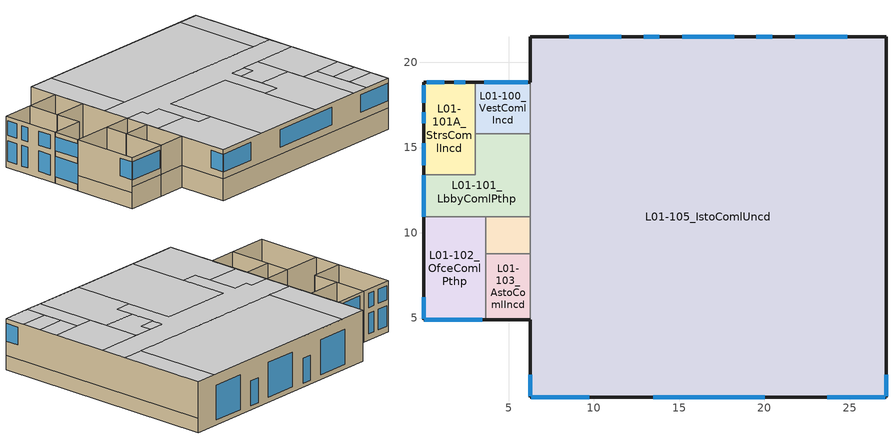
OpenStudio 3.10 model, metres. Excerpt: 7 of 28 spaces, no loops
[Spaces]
L01-105_IstoComlUncd
 floor ground (Surface 1 SlabOnOrBelowGradeF073): 27.14,21.51 27.14,0.35 6.27,0.35 6.27,21.51 z0
 wall outside (WallSteelFramedUnconditioned): 6.27,4.9 6.27,0.35 27.14,0.35 z1.96:4.57; 27.14,21.51 6.27,21.51 6.27,18.83 z0:4.57; 27.14,0.35 27.14,21.51 z1.28:4.57
 wall ground (Surface 326 WallBelowGradeC1140): 6.27,0.35 27.14,0.35 z0:1.96
 wall ground (Surface 331 WallBelowGradeC1140): 27.14,0.35 27.14,21.51 z0:1.28
 wall ground (Surface 8 WallBelowGradeC1140): 6.27,4.9 6.27,0.35 z0:1.96
 wall to L01-001_ElevComlIncd (WallSteelFramedU124): 6.27,10.93 6.27,8.78 z0:4.57
 wall to L01-101_LbbyComlPthp (WallSteelFramedU124): 6.27,15.81 6.27,10.93 z0:4.57
 wall to L01-100_VestComlIncd (WallSteelFramedU124): 6.27,18.83 6.27,15.81 z0:4.57
 wall to L01-103_AstoComlIncd (WallSteelFramedU124): 6.27,8.78 6.27,4.9 z0:4.57
 window (Window 04 Uncd): 6.27,1.67 6.27,0.4 / 27.14,0.4 27.14,1.67 / 23.68,0.35 27.09,0.35 / 13.48,0.35 20.03,0.35 / 6.32,0.35 9.72,0.35 z2.58:4.17
 window (Panel Door Uncd): 11.6,21.51 8.55,21.51 / 18.23,21.51 15.18,21.51 / 24.85,21.51 21.8,21.51 z0.42:3.56
 window (SF Door Uncd): 20.45,21.51 19.54,21.51 / 13.83,21.51 12.91,21.51 z0.35:2.59
 ceiling to L02-214_AstoComlPthp: 11.06,0.35 11.06,5.9 9.54,5.9 9.54,7.51 6.27,7.51 6.27,0.35 z4.57
 ceiling to L02-211_RestComlIncd: 17.98,0.35 17.98,10.29 11.06,10.29 11.06,0.35 z4.57
 ceiling to L02-209_AstoComlPthp: 22.78,0.35 22.78,7.58 19.49,7.58 19.49,5.88 17.98,5.88 17.98,0.35 z4.57
 ceiling to L02-207_UtilComlIncd: 24.44,0.35 24.44,5.87 22.78,5.87 22.78,0.35 z4.57
 ceiling to L02-207C_MechComlIncd: 27.14,0.35 27.14,2.23 24.44,2.23 24.44,0.35 z4.57
 ceiling to L02-207B_MechComlIncd: 27.14,2.23 27.14,4.06 24.44,4.06 24.44,2.23 z4.57
 ceiling to L02-207A_MechComlIncd: 27.14,4.06 27.14,5.87 24.44,5.87 24.44,4.06 z4.57
 ceiling to L02-206_MprpComlPthp: 27.14,5.87 27.14,10.93 22.78,10.93 22.78,5.87 z4.57
 ceiling to L02-201_CorrComlPthp: 19.49,5.88 19.49,10.93 27.14,10.93 27.14,13.41 6.27,13.41 6.27,10.93 8.15,10.93 8.15,10.31 9.54,10.31 9.54,5.9 11.06,5.9 11.06,10.29 17.98,10.29 17.98,5.88 z4.57
 ceiling to L02-215_LndyComlIncd: 9.54,7.51 9.54,10.31 8.15,10.31 8.15,10.93 6.27,10.93 6.27,7.51 z4.57
 ceiling to L02-208_RestComlIncd: 22.78,7.58 22.78,10.93 21.03,10.93 21.03,9.89 19.49,9.89 19.49,7.58 z4.57
 ceiling to L02-201B_UtilComlIncd: 21.03,9.89 21.03,10.93 19.49,10.93 19.49,9.89 z4.57
 ceiling to L02-203_BrkrComlPthp: 8.83,13.41 8.83,21.51 6.27,21.51 6.27,13.41 z4.57
 ceiling to L02-204_FitnComlPthp: 25.09,13.41 25.09,21.51 8.83,21.51 8.83,13.41 z4.57
 ceiling to L02-205_AstoComlIncd: 27.14,13.41 27.14,21.51 25.09,21.51 25.09,13.41 z4.57
L01-001_ElevComlIncd
 floor ground (Surface 25 SlabOnOrBelowGradeF073): 6.27,10.93 6.27,8.78 3.65,8.78 3.65,10.93 z0
 wall to L01-102_OfceComlPthp: 3.65,10.93 3.65,8.78 z0:4.57
 wall to L01-103_AstoComlIncd: 3.65,8.78 6.27,8.78 z0:4.57
 wall to L01-101_LbbyComlPthp (Interior Wall 06): 6.27,10.93 3.65,10.93 z0:4.57
L01-101_LbbyComlPthp
 floor ground (Surface 36 SlabOnOrBelowGradeF073): 6.27,15.81 6.27,10.93 0,10.93 0,13.41 3.05,13.41 3.05,15.81 z0
 wall outside (WallSteelFramedU124): 0,13.41 0,10.93 z0:4.57
 wall to L01-102_OfceComlPthp: 0,10.93 3.65,10.93 z0:4.57
 wall to L01-101A_StrsComlIncd (Interior Wall 06): 3.05,15.81 3.05,13.41 0,13.41 z0:4.57
 wall to L01-100_VestComlIncd (Interior Wall 06): 6.27,15.81 3.05,15.81 z0:4.57
 window (Window 05): 0,13.38 0,10.95 z0.57:2.41
 window (Window 05_Clerestory): 0,13.38 0,10.95 z2.93:4.19
L01-100_VestComlIncd
 floor ground (Surface 47 SlabOnOrBelowGradeF073): 6.27,18.83 6.27,15.81 3.05,15.81 3.05,18.83 z0
 wall outside (WallSteelFramedU124): 6.27,18.83 3.05,18.83 z0:4.57
 wall to L01-101A_StrsComlIncd: 3.05,18.83 3.05,15.81 z0:4.57
 window (Window 05_Clerestory): 6.13,18.83 3.58,18.83 z3.06:4.32
 window (Window 05): 6.13,18.83 5.52,18.83 z0.35:2.59
 window (Dr-B/D Swing SF): 5.48,18.83 3.58,18.83 z0.35:2.59
L01-103_AstoComlIncd
 floor ground (Surface 19 SlabOnOrBelowGradeF073): 6.27,8.78 6.27,4.9 3.65,4.9 3.65,8.78 z0
 wall outside (WallSteelFramedU124): 3.65,4.9 6.27,4.9 z1.96:4.57
 wall to L01-102_OfceComlPthp: 3.65,8.78 3.65,4.9 z0:4.57
 wall ground (Surface 329 WallBelowGradeC1140): 3.65,4.9 6.27,4.9 z0:1.96
L01-102_OfceComlPthp
 floor ground (Surface 18 SlabOnOrBelowGradeF073): 3.65,10.93 3.65,4.9 0,4.9 0,10.93 z0
 wall outside (WallSteelFramedU124): 0,10.93 0,4.9 z1.4:4.57; 0,4.9 3.65,4.9 z1.96:4.57
 wall ground (Surface 17 WallBelowGradeC1140): 0,4.9 3.65,4.9 z0:1.96
 wall ground (Surface 334 WallBelowGradeC1140): 0,10.93 0,4.9 z0:1.4
 window (Window 05): 0,6.22 0,4.95 / 0.05,4.9 3.45,4.9 z2.58:4.17
L01-101A_StrsComlIncd
 floor ground (Surface 45 SlabOnOrBelowGradeF073): 3.05,18.83 3.05,13.41 0,13.41 0,18.83 z0
 wall outside (WallSteelFramedU124): 3.05,18.83 0,18.83 0,13.41 z0:4.57
 window (Window 05_Clerestory): 2.45,18.83 1.79,18.83 / 1.23,18.83 0.18,18.83 / 0,18.65 0,17.63 / 0,17.07 0,16.41 / 0,15.24 0,13.97 z2.93:4.19
 window (Window 05): 1.23,18.83 0.18,18.83 / 2.45,18.83 1.79,18.83 / 0,15.24 0,13.97 / 0,17.07 0,16.41 / 0,18.65 0,17.63 z0.57:2.41
[Site]
Seattle-King County Intl AP-B_WA_USA: Latitude {deg}=47.53; Longitude {deg}=-122.3; Time Zone {hr}=-8; Elevation {m}=20
[SizingPeriod:DesignDay] Barometric Pressure {Pa}=101085; Rain Indicator=No; Snow Indicator=No; Day of Month=21; Daylight Saving Time Indicator=No; Humidity Condition Type=Wetbulb; Dry-Bulb Temperature Range Modifier Type=DefaultMultipliers
Name | Maximum Dry-Bulb Temperature {C} | Daily Dry-Bulb Temperature Range {deltaC} | Wind Speed {m/s} | Wind Direction {deg} | Sky Clearness | Month | Day Type | Wetbulb or DewPoint at Maximum Dry-Bulb {C} | Solar Model Indicator | ASHRAE Clear Sky Optical Depth for Beam Irradiance | ASHRAE Clear Sky Optical Depth for Diffuse Irradiance
Seattle-King County Intl AP-B Ann Htg 99.6% Condns DB | -3.4 | 0 | 2.1 | 150 | 0 | 12 | WinterDesignDay | -3.4 | ASHRAEClearSky
Seattle-King County Intl AP-B Ann Clg 1% Condns DB=>MWB | 27.7 | 9.9 | 3.8 | 310 |  | 7 | SummerDesignDay | 17.8 | ASHRAETau | 0.354 | 2.499
[Site:WaterMainsTemperature]
Calculation Method=Schedule; Temperature Schedule=WaterMainSeattle
[Building]
Building 1: North Axis {deg}=122
[Material]
Name | Roughness | Thickness {m} | Conductivity {W/m-K} | Density {kg/m3} | Specific Heat {J/kg-K} | Thermal Absorptance | Solar Absorptance | Visible Absorptance
5/8 in. Gypsum Board | MediumRough | 0.016002 | 0.158656 | 640.739 | 1130.436 | 0.9 | 0.7 | 0.8
Stucco - 7/8 in.; Stucco - 7/8 in. 1 | MediumRough | 0.022352 | 0.700948 | 1855.1 | 837.36 | 0.9 | 0.7 | 0.7
Compliance Insulation R5.60 | Smooth | 0.0227015 | 0.0230188 | 16.0185 | 1130.436
Compliance Insulation R0.20 | Smooth | 0.000810768 | 0.0230188 | 16.0185 | 1130.436
Compliance Insulation R0.10 | Smooth | 0.000405384 | 0.0230188 | 16.0185 | 1130.436
Compliance Insulation R0.02 | Smooth | 8.10768e-05 | 0.0230188 | 16.0185 | 1130.436
Compliance Insulation R0.01 | Smooth | 4.05384e-05 | 0.0230188 | 16.0185 | 1130.436
Air - Metal Wall Framing - 16 or 24 in. OC | Smooth | 0.1397 | 1.22017 | 1.28148 | 1004.832
Gypsum Board - 1/2 in. | Smooth | 0.0127 | 0.158656 | 640.739 | 1130.436 | 0.9 | 0.7 | 0.7
[Material:NoMass]
2x6 Wood Stud: Roughness=Smooth; Thermal Resistance {m2-K/W}=2.15747
[Construction]
Interior Wall 06: 5/8 in. Gypsum Board, 2x6 Wood Stud, 5/8 in. Gypsum Board, 5/8 in. Gypsum Board
WallSteelFramedUnconditioned: Stucco - 7/8 in.
WallSteelFramedU124: Stucco - 7/8 in. 1, Compliance Insulation R5.60, Compliance Insulation R0.20, Compliance Insulation R0.10, Compliance Insulation R0.02, Compliance Insulation R0.01, Air - Metal Wall Framing - 16 or 24 in. OC, Gypsum Board - 1/2 in.
Panel Door Uncd: Panel Door Uncd Material
Dr-B/D Swing SF: Dr-B/D Swing SF Material
SF Door Uncd: SF Door Uncd Material
Window 04 Uncd: Window 04 Uncd Material
Window 05: Window 05 Material
Window 05_Clerestory: Window 05_Clerestory Material
[WindowMaterial:SimpleGlazingSystem]
Name | U-Factor {W/m2-K} | Solar Heat Gain Coefficient | Visible Transmittance
Panel Door Uncd Material; Dr-B/D Swing SF Material; SF Door Uncd Material; Window 04 Uncd Material; Window 05 Material | 3.23661 | 0.39 | 0.43
Window 05_Clerestory Material | 2.10096 | 0.23 | 0.001
[Construction:FfactorGroundFloor] F-Factor {W/m-K}=1.26344
Name | Area {m2} | PerimeterExposed {m}
Surface 1 SlabOnOrBelowGradeF073 | 441.565 | 70.1302
Surface 18 SlabOnOrBelowGradeF073 | 22.0167 | 9.68084
Surface 19 SlabOnOrBelowGradeF073 | 10.1554 | 2.61686
Surface 25 SlabOnOrBelowGradeF073 | 5.62194 | 0
Surface 36 SlabOnOrBelowGradeF073 | 23.2595 | 2.47991
Surface 45 SlabOnOrBelowGradeF073 | 16.524 | 8.46719
Surface 47 SlabOnOrBelowGradeF073 | 9.71633 | 3.21796
[Construction:CfactorUndergroundWall] C-Factor {W/m2-K}=6.47322
Name | Height {m}
Surface 326 WallBelowGradeC1140; Surface 8 WallBelowGradeC1140; Surface 17 WallBelowGradeC1140; Surface 329 WallBelowGradeC1140 | 1.9558
Surface 331 WallBelowGradeC1140 | 1.2827
Surface 334 WallBelowGradeC1140 | 1.397
[Space] Building Story=L1
Name | Thermal Zone | Design Specification Outdoor Air Object
L01-105_IstoComlUncd | Thermal Zone: L01-105_IstoComlUncd | Thermal Zone: L01-105_IstoComlUncd Design Specification Outdoor Air
L01-102_OfceComlPthp; L01-103_AstoComlIncd; L01-001_ElevComlIncd; L01-101_LbbyComlPthp; L01-101A_StrsComlIncd; L01-100_VestComlIncd | Thermal Zone: L01-102_OfceComlPthp | Thermal Zone: L01-102_OfceComlPthp Design Specification Outdoor Air
[ThermalZone] Multiplier=1; Use Ideal Air Loads=No
Name | Volume {m3} | Thermostat
Thermal Zone: L01-105_IstoComlUncd | 2018.83
Thermal Zone: L01-102_OfceComlPthp | 399.106 | Thermal Zone: L01-102_OfceComlPthp Thermostat
[Sizing:Zone]
Thermal Zone: L01-105_IstoComlUncd: Zone Cooling Design Supply Air Temperature Input Method=SupplyAirTemperature; Zone Cooling Design Supply Air Temperature {C}=14; Zone Cooling Design Supply Air Temperature Difference {deltaC}=11.11; Zone Heating Design Supply Air Temperature Input Method=SupplyAirTemperature; Zone Heating Design Supply Air Temperature {C}=40; Zone Heating Design Supply Air Temperature Difference {deltaC}=11.11; Zone Cooling Design Supply Air Humidity Ratio {kg-H2O/kg-air}=0.0085; Zone Heating Design Supply Air Humidity Ratio {kg-H2O/kg-air}=0.008; Zone Heating Sizing Factor=1; Zone Cooling Sizing Factor=1; Cooling Design Air Flow Method=DesignDay; Cooling Minimum Air Flow per Zone Floor Area {m3/s-m2}=0; Cooling Minimum Air Flow {m3/s}=0; Cooling Minimum Air Flow Fraction=0; Heating Design Air Flow Method=DesignDay; Heating Maximum Air Flow per Zone Floor Area {m3/s-m2}=0; Heating Maximum Air Flow {m3/s}=0; Heating Maximum Air Flow Fraction=0; Account for Dedicated Outdoor Air System=No; Dedicated Outdoor Air System Control Strategy=NeutralSupplyAir; Dedicated Outdoor Air Low Setpoint Temperature for Design {C}=autosize; Dedicated Outdoor Air High Setpoint Temperature for Design {C}=autosize; Zone Load Sizing Method=Sensible Load Only No Latent Load; Zone Latent Cooling Design Supply Air Humidity Ratio Input Method=HumidityRatioDifference; Zone Cooling Design Supply Air Humidity Ratio Difference {kgWater/kgDryAir}=0.005; Zone Latent Heating Design Supply Air Humidity Ratio Input Method=HumidityRatioDifference; Zone Humidification Design Supply Air Humidity Ratio Difference {kgWater/kgDryAir}=0.005; Sizing Option=Coincident
[BuildingStory]
L1
[People:Definition] Number of People Calculation Method=People/Area; Fraction Radiant=0.3
Name | People per Space Floor Area {person/m2} | Sensible Heat Fraction
L01-105_IstoComlUncd People Definition | 0.0161459 | 0.555556
L01-102_OfceComlPthp People Definition | 0.0538196 | 0.555556
L01-103_AstoComlIncd People Definition | 0.0161459 | 0.366667
L01-101_LbbyComlPthp People Definition; L01-101A_StrsComlIncd People Definition; L01-100_VestComlIncd People Definition | 0.0538196 | 0.5
[People] Number of People Schedule=GLBHOcc; Multiplier=1
Name | People Definition | Space or SpaceType | Activity Level Schedule
L01-105_IstoComlUncd People | L01-105_IstoComlUncd People Definition | L01-105_IstoComlUncd | L01-105_IstoComlUncd People Activity Level
L01-102_OfceComlPthp People | L01-102_OfceComlPthp People Definition | L01-102_OfceComlPthp | L01-102_OfceComlPthp People Activity Level
L01-103_AstoComlIncd People | L01-103_AstoComlIncd People Definition | L01-103_AstoComlIncd | L01-103_AstoComlIncd People Activity Level
L01-101_LbbyComlPthp People | L01-101_LbbyComlPthp People Definition | L01-101_LbbyComlPthp | L01-101_LbbyComlPthp People Activity Level
L01-101A_StrsComlIncd People | L01-101A_StrsComlIncd People Definition | L01-101A_StrsComlIncd | L01-101A_StrsComlIncd People Activity Level
L01-100_VestComlIncd People | L01-100_VestComlIncd People Definition | L01-100_VestComlIncd | L01-100_VestComlIncd People Activity Level
[SpaceInfiltration:DesignFlowRate] Schedule=On-user; Design Flow Rate Calculation Method=Flow/ExteriorWallArea; Flow per Exterior Surface Area {m3/s-m2}=0.00017526; Constant Term Coefficient=0; Temperature Term Coefficient=0; Velocity Term Coefficient=0.224052; Velocity Squared Term Coefficient=0; Density Basis=Outdoor
Name | Space or SpaceType
L01-105_IstoComlUncd Space Infiltration Design Flow Rate 1 | L01-105_IstoComlUncd
L01-102_OfceComlPthp Space Infiltration Design Flow Rate 1 | L01-102_OfceComlPthp
L01-103_AstoComlIncd Space Infiltration Design Flow Rate 1 | L01-103_AstoComlIncd
L01-001_ElevComlIncd Space Infiltration Design Flow Rate 1 | L01-001_ElevComlIncd
L01-101_LbbyComlPthp Space Infiltration Design Flow Rate 1 | L01-101_LbbyComlPthp
L01-101A_StrsComlIncd Space Infiltration Design Flow Rate 1 | L01-101A_StrsComlIncd
L01-100_VestComlIncd Space Infiltration Design Flow Rate 1 | L01-100_VestComlIncd
[Lights:Definition] Design Level Calculation Method=Watts/Area; Fraction Radiant=0.58; Return Air Fraction=0
Name | Watts per Space Floor Area {W/m2}
L01-105_IstoComlUncd Regulated Lights Definition; L01-103_AstoComlIncd Regulated Lights Definition | 8.61113
L01-102_OfceComlPthp Regulated Lights Definition | 11.8403
L01-101_LbbyComlPthp Regulated Lights Definition | 13.9931
L01-101A_StrsComlIncd Regulated Lights Definition | 6.45835
L01-100_VestComlIncd Regulated Lights Definition | 5.38196
[Lights] Schedule=GLBHLights; Fraction Replaceable=1
Name | Lights Definition | Space or SpaceType
L01-105_IstoComlUncd Regulated Lights | L01-105_IstoComlUncd Regulated Lights Definition | L01-105_IstoComlUncd
L01-102_OfceComlPthp Regulated Lights | L01-102_OfceComlPthp Regulated Lights Definition | L01-102_OfceComlPthp
L01-103_AstoComlIncd Regulated Lights | L01-103_AstoComlIncd Regulated Lights Definition | L01-103_AstoComlIncd
L01-101_LbbyComlPthp Regulated Lights | L01-101_LbbyComlPthp Regulated Lights Definition | L01-101_LbbyComlPthp
L01-101A_StrsComlIncd Regulated Lights | L01-101A_StrsComlIncd Regulated Lights Definition | L01-101A_StrsComlIncd
L01-100_VestComlIncd Regulated Lights | L01-100_VestComlIncd Regulated Lights Definition | L01-100_VestComlIncd
[ElectricEquipment:Definition] Design Level Calculation Method=Watts/Area; Fraction Latent=0; Fraction Radiant=0.2; Fraction Lost=0
Name | Watts per Space Floor Area {W/m2}
L01-105_IstoComlUncd Recepticle Loads Definition; L01-103_AstoComlIncd Recepticle Loads Definition; L01-101A_StrsComlIncd Recepticle Loads Definition; L01-100_VestComlIncd Recepticle Loads Definition | 2.15278
L01-102_OfceComlPthp Recepticle Loads Definition | 16.1459
L01-101_LbbyComlPthp Recepticle Loads Definition | 10.7639
[ElectricEquipment] Schedule=GLBHRecept
Name | Electric Equipment Definition | Space or SpaceType
L01-105_IstoComlUncd Recepticle Loads | L01-105_IstoComlUncd Recepticle Loads Definition | L01-105_IstoComlUncd
L01-102_OfceComlPthp Recepticle Loads | L01-102_OfceComlPthp Recepticle Loads Definition | L01-102_OfceComlPthp
L01-103_AstoComlIncd Recepticle Loads | L01-103_AstoComlIncd Recepticle Loads Definition | L01-103_AstoComlIncd
L01-101_LbbyComlPthp Recepticle Loads | L01-101_LbbyComlPthp Recepticle Loads Definition | L01-101_LbbyComlPthp
L01-101A_StrsComlIncd Recepticle Loads | L01-101A_StrsComlIncd Recepticle Loads Definition | L01-101A_StrsComlIncd
L01-100_VestComlIncd Recepticle Loads | L01-100_VestComlIncd Recepticle Loads Definition | L01-100_VestComlIncd
[AvailabilityManager:NightCycle] Applicability Schedule=Always On Discrete; Control Type=CycleOnControlZone; Thermostat Tolerance {deltaC}=1.11111; Cycling Run Time Control Type=ThermostatWithMinimumRunTime; Cycling Run Time {s}=900
Availability Manager Night Cycle 1; Availability Manager Night Cycle 2; Availability Manager Night Cycle 3; Availability Manager Night Cycle 4; Availability Manager Night Cycle 5; Availability Manager Night Cycle 6; Availability Manager Night Cycle 7; Availability Manager Night Cycle 8; Availability Manager Night Cycle 9; Availability Manager Night Cycle 10
[DesignSpecification:OutdoorAir] Outdoor Air Method=Maximum; Outdoor Air Flow per Person {m3/s-person}=0
Name | Outdoor Air Flow per Floor Area {m3/s-m2}
Thermal Zone: L01-105_IstoComlUncd Design Specification Outdoor Air | 0
Thermal Zone: L01-102_OfceComlPthp Design Specification Outdoor Air | 0.000492477
[ThermostatSetpoint:DualSetpoint]
Thermal Zone: L01-102_OfceComlPthp Thermostat: Heating Setpoint Temperature Schedule=GLBHHtgSetpt; Cooling Setpoint Temperature Schedule=NoClgSetpt
[Schedule:Day]
GLBHWinOccWD; GLBHWinOccFri; GLBHWinOccSat: 1, 0, 0, 2, 0, 0, 3, 0, 0, 4, 0, 0, 5, 0, 0, 6, 0, 0, 7, 0, 0, 8, 0, 0, 9, 0, 0, 10, 0, 0, 11, 0, 0, 12, 0, 0, 13, 0, 0, 14, 0, 0.2, 15, 0, 0.8, 16, 0, 0.8, 17, 0, 0.8, 18, 0, 0.8, 19, 0, 0.8, 20, 0, 0.8, 21, 0, 0, 22, 0, 0, 23, 0, 0, 24, 0, 0
GLBHWinOccSun; OffDay: 1, 0, 0, 2, 0, 0, 3, 0, 0, 4, 0, 0, 5, 0, 0, 6, 0, 0, 7, 0, 0, 8, 0, 0, 9, 0, 0, 10, 0, 0, 11, 0, 0, 12, 0, 0, 13, 0, 0, 14, 0, 0, 15, 0, 0, 16, 0, 0, 17, 0, 0, 18, 0, 0, 19, 0, 0, 20, 0, 0, 21, 0, 0, 22, 0, 0, 23, 0, 0, 24, 0, 0
GLBHSpFaOccWD; GLBHSpFaOccFri: 1, 0, 0, 2, 0, 0, 3, 0, 0, 4, 0, 0, 5, 0, 0.1, 6, 0, 0.1, 7, 0, 0.4, 8, 0, 0.8, 9, 0, 0.8, 10, 0, 0.8, 11, 0, 0.8, 12, 0, 0.8, 13, 0, 0.8, 14, 0, 0.8, 15, 0, 0.8, 16, 0, 0.8, 17, 0, 0.8, 18, 0, 0.8, 19, 0, 0.2, 20, 0, 0, 21, 0, 0, 22, 0, 0, 23, 0, 0, 24, 0, 0
GLBHSpFaOccSat: 1, 0, 0, 2, 0, 0, 3, 0, 0, 4, 0, 0, 5, 0, 0, 6, 0, 0.1, 7, 0, 0.1, 8, 0, 0.5, 9, 0, 0.8, 10, 0, 0.8, 11, 0, 0.2, 12, 0, 0, 13, 0, 0, 14, 0, 0, 15, 0, 0, 16, 0, 0, 17, 0, 0, 18, 0, 0, 19, 0, 0, 20, 0, 0, 21, 0, 0, 22, 0, 0, 23, 0, 0, 24, 0, 0
GLBHSpFaOccSun: 1, 0, 0, 2, 0, 0, 3, 0, 0, 4, 0, 0, 5, 0, 0, 6, 0, 0.1, 7, 0, 0.1, 8, 0, 0.8, 9, 0, 0.8, 10, 0, 0.8, 11, 0, 0.2, 12, 0, 0, 13, 0, 0, 14, 0, 0, 15, 0, 0, 16, 0, 0, 17, 0, 0, 18, 0, 0, 19, 0, 0, 20, 0, 0, 21, 0, 0, 22, 0, 0, 23, 0, 0, 24, 0, 0
GLBHSumOccWD: 1, 0, 0, 2, 0, 0, 3, 0, 0, 4, 0, 0, 5, 0, 0.1, 6, 0, 0.1, 7, 0, 0.4, 8, 0, 0.8, 9, 0, 0.8, 10, 0, 0.8, 11, 0, 0.8, 12, 0, 0.8, 13, 0, 0.8, 14, 0, 0.8, 15, 0, 0.8, 16, 0, 0.8, 17, 0, 0.8, 18, 0, 0.8, 19, 0, 0.8, 20, 0, 0.8, 21, 0, 0, 22, 0, 0, 23, 0, 0, 24, 0, 0
GLBHSumOccFri: 1, 0, 0, 2, 0, 0, 3, 0, 0, 4, 0, 0, 5, 0, 0.1, 6, 0, 0.1, 7, 0, 0.4, 8, 0, 0.8, 9, 0, 0.8, 10, 0, 0.8, 11, 0, 0.8, 12, 0, 0.8, 13, 0, 0.8, 14, 0, 0.8, 15, 0, 0.8, 16, 0, 0.8, 17, 0, 0.8, 18, 0, 0.8, 19, 0, 0, 20, 0, 0, 21, 0, 0, 22, 0, 0, 23, 0, 0, 24, 0, 0
GLBHSumOccSat: 1, 0, 0, 2, 0, 0, 3, 0, 0, 4, 0, 0, 5, 0, 0, 6, 0, 0.1, 7, 0, 0.1, 8, 0, 0.5, 9, 0, 0.8, 10, 0, 0.8, 11, 0, 0.8, 12, 0, 0.8, 13, 0, 0.2, 14, 0, 0, 15, 0, 0, 16, 0, 0, 17, 0, 0, 18, 0, 0, 19, 0, 0, 20, 0, 0, 21, 0, 0, 22, 0, 0, 23, 0, 0, 24, 0, 0
GLBHSumOccSun: 1, 0, 0, 2, 0, 0, 3, 0, 0, 4, 0, 0, 5, 0, 0, 6, 0, 0.1, 7, 0, 0.1, 8, 0, 0.4, 9, 0, 0.8, 10, 0, 0.8, 11, 0, 0.8, 12, 0, 0.8, 13, 0, 0.2, 14, 0, 0, 15, 0, 0, 16, 0, 0, 17, 0, 0, 18, 0, 0, 19, 0, 0, 20, 0, 0, 21, 0, 0, 22, 0, 0, 23, 0, 0, 24, 0, 0
GLBHWinLightsWD; GLBHWinLightsFri; GLBHWinLightsSat: 1, 0, 0.05, 2, 0, 0.05, 3, 0, 0.05, 4, 0, 0.05, 5, 0, 0.05, 6, 0, 0.05, 7, 0, 0.05, 8, 0, 0.05, 9, 0, 0.05, 10, 0, 0.05, 11, 0, 0.05, 12, 0, 0.05, 13, 0, 0.05, 14, 0, 0.3, 15, 0, 0.5, 16, 0, 0.5, 17, 0, 0.5, 18, 0, 0.5, 19, 0, 0.5, 20, 0, 0.5, 21, 0, 0.05, 22, 0, 0.05, 23, 0, 0.05, 24, 0, 0.05
GLBHWinLightsSun: 1, 0, 0.05, 2, 0, 0.05, 3, 0, 0.05, 4, 0, 0.05, 5, 0, 0.05, 6, 0, 0.05, 7, 0, 0.05, 8, 0, 0.05, 9, 0, 0.05, 10, 0, 0.05, 11, 0, 0.05, 12, 0, 0.05, 13, 0, 0.05, 14, 0, 0.05, 15, 0, 0.05, 16, 0, 0.05, 17, 0, 0.05, 18, 0, 0.05, 19, 0, 0.05, 20, 0, 0.05, 21, 0, 0.05, 22, 0, 0.05, 23, 0, 0.05, 24, 0, 0.05
GLBHSpFaLightsWD; GLBHSpFaLightsFri: 1, 0, 0.05, 2, 0, 0.05, 3, 0, 0.05, 4, 0, 0.05, 5, 0, 0.5, 6, 0, 0.5, 7, 0, 0.5, 8, 0, 0.5, 9, 0, 0.5, 10, 0, 0.5, 11, 0, 0.5, 12, 0, 0.5, 13, 0, 0.5, 14, 0, 0.5, 15, 0, 0.5, 16, 0, 0.5, 17, 0, 0.5, 18, 0, 0.5, 19, 0, 0.3, 20, 0, 0.05, 21, 0, 0.05, 22, 0, 0.05, 23, 0, 0.05, 24, 0, 0.05
GLBHSpFaLightsSat; GLBHSpFaLightsSun: 1, 0, 0.05, 2, 0, 0.05, 3, 0, 0.05, 4, 0, 0.05, 5, 0, 0.05, 6, 0, 0.3, 7, 0, 0.5, 8, 0, 0.5, 9, 0, 0.5, 10, 0, 0.5, 11, 0, 0.3, 12, 0, 0.05, 13, 0, 0.05, 14, 0, 0.05, 15, 0, 0.05, 16, 0, 0.05, 17, 0, 0.05, 18, 0, 0.05, 19, 0, 0.05, 20, 0, 0.05, 21, 0, 0.05, 22, 0, 0.05, 23, 0, 0.05, 24, 0, 0.05
GLBHSumLightsWD: 1, 0, 0.05, 2, 0, 0.05, 3, 0, 0.05, 4, 0, 0.05, 5, 0, 0.5, 6, 0, 0.5, 7, 0, 0.5, 8, 0, 0.5, 9, 0, 0.5, 10, 0, 0.5, 11, 0, 0.5, 12, 0, 0.5, 13, 0, 0.5, 14, 0, 0.5, 15, 0, 0.5, 16, 0, 0.5, 17, 0, 0.5, 18, 0, 0.5, 19, 0, 0.5, 20, 0, 0.5, 21, 0, 0.05, 22, 0, 0.05, 23, 0, 0.05, 24, 0, 0.05
GLBHSumLightsFri: 1, 0, 0.05, 2, 0, 0.05, 3, 0, 0.05, 4, 0, 0.05, 5, 0, 0.5, 6, 0, 0.5, 7, 0, 0.5, 8, 0, 0.5, 9, 0, 0.5, 10, 0, 0.5, 11, 0, 0.5, 12, 0, 0.5, 13, 0, 0.5, 14, 0, 0.5, 15, 0, 0.5, 16, 0, 0.5, 17, 0, 0.5, 18, 0, 0.5, 19, 0, 0.05, 20, 0, 0.05, 21, 0, 0.05, 22, 0, 0.05, 23, 0, 0.05, 24, 0, 0.05
GLBHSumLightsSat; GLBHSumLightsSun: 1, 0, 0.05, 2, 0, 0.05, 3, 0, 0.05, 4, 0, 0.05, 5, 0, 0.05, 6, 0, 0.3, 7, 0, 0.5, 8, 0, 0.5, 9, 0, 0.5, 10, 0, 0.5, 11, 0, 0.5, 12, 0, 0.5, 13, 0, 0.3, 14, 0, 0.05, 15, 0, 0.05, 16, 0, 0.05, 17, 0, 0.05, 18, 0, 0.05, 19, 0, 0.05, 20, 0, 0.05, 21, 0, 0.05, 22, 0, 0.05, 23, 0, 0.05, 24, 0, 0.05
GLBHWinReceptWD; GLBHWinReceptFri; GLBHWinReceptSat; GLBHWinReceptSun: 1, 0, 0.05, 2, 0, 0.05, 3, 0, 0.05, 4, 0, 0.05, 5, 0, 0.05, 6, 0, 0.05, 7, 0, 0.05, 8, 0, 0.05, 9, 0, 0.05, 10, 0, 0.05, 11, 0, 0.05, 12, 0, 0.05, 13, 0, 0.05, 14, 0, 0.3, 15, 0, 0.75, 16, 0, 0.75, 17, 0, 0.75, 18, 0, 0.75, 19, 0, 0.75, 20, 0, 0.45, 21, 0, 0.05, 22, 0, 0.05, 23, 0, 0.05, 24, 0, 0.05
GLBHSpFaReceptWD; GLBHSpFaReceptFri: 1, 0, 0.05, 2, 0, 0.05, 3, 0, 0.05, 4, 0, 0.05, 5, 0, 0.45, 6, 0, 0.75, 7, 0, 0.75, 8, 0, 0.75, 9, 0, 0.75, 10, 0, 0.75, 11, 0, 0.75, 12, 0, 0.75, 13, 0, 0.75, 14, 0, 0.75, 15, 0, 0.75, 16, 0, 0.75, 17, 0, 0.75, 18, 0, 0.75, 19, 0, 0.3, 20, 0, 0.05, 21, 0, 0.05, 22, 0, 0.05, 23, 0, 0.05, 24, 0, 0.05
GLBHSpFaReceptSat; GLBHSpFaReceptSun: 1, 0, 0.05, 2, 0, 0.05, 3, 0, 0.05, 4, 0, 0.05, 5, 0, 0.05, 6, 0, 0.3, 7, 0, 0.75, 8, 0, 0.75, 9, 0, 0.75, 10, 0, 0.75, 11, 0, 0.3, 12, 0, 0.05, 13, 0, 0.05, 14, 0, 0.05, 15, 0, 0.05, 16, 0, 0.05, 17, 0, 0.05, 18, 0, 0.05, 19, 0, 0.05, 20, 0, 0.05, 21, 0, 0.05, 22, 0, 0.05, 23, 0, 0.05, 24, 0, 0.05
GLBHSumReceptWD: 1, 0, 0.05, 2, 0, 0.05, 3, 0, 0.05, 4, 0, 0.05, 5, 0, 0.45, 6, 0, 0.75, 7, 0, 0.75, 8, 0, 0.75, 9, 0, 0.75, 10, 0, 0.75, 11, 0, 0.75, 12, 0, 0.75, 13, 0, 0.75, 14, 0, 0.75, 15, 0, 0.75, 16, 0, 0.75, 17, 0, 0.75, 18, 0, 0.75, 19, 0, 0.75, 20, 0, 0.45, 21, 0, 0.05, 22, 0, 0.05, 23, 0, 0.05, 24, 0, 0.05
GLBHSumReceptFri: 1, 0, 0.05, 2, 0, 0.05, 3, 0, 0.05, 4, 0, 0.05, 5, 0, 0.45, 6, 0, 0.75, 7, 0, 0.75, 8, 0, 0.75, 9, 0, 0.75, 10, 0, 0.75, 11, 0, 0.75, 12, 0, 0.75, 13, 0, 0.75, 14, 0, 0.75, 15, 0, 0.75, 16, 0, 0.75, 17, 0, 0.75, 18, 0, 0.45, 19, 0, 0.05, 20, 0, 0.05, 21, 0, 0.05, 22, 0, 0.05, 23, 0, 0.05, 24, 0, 0.05
GLBHSumReceptSat; GLBHSumReceptSun: 1, 0, 0.05, 2, 0, 0.05, 3, 0, 0.05, 4, 0, 0.05, 5, 0, 0.05, 6, 0, 0.3, 7, 0, 0.75, 8, 0, 0.75, 9, 0, 0.75, 10, 0, 0.75, 11, 0, 0.75, 12, 0, 0.75, 13, 0, 0.75, 14, 0, 0.75, 15, 0, 0.75, 16, 0, 0.75, 17, 0, 0.75, 18, 0, 0.05, 19, 0, 0.05, 20, 0, 0.05, 21, 0, 0.05, 22, 0, 0.05, 23, 0, 0.05, 24, 0, 0.05
GLBHWinHtgSetptWD; GLBHWinHtgSetptFri; GLBHWinHtgSetptSat: 1, 0, 15.5556, 2, 0, 15.5556, 3, 0, 15.5556, 4, 0, 15.5556, 5, 0, 15.5556, 6, 0, 15.5556, 7, 0, 15.5556, 8, 0, 15.5556, 9, 0, 15.5556, 10, 0, 15.5556, 11, 0, 15.5556, 12, 0, 15.5556, 13, 0, 15.5556, 14, 0, 21.1111, 15, 0, 21.1111, 16, 0, 21.1111, 17, 0, 21.1111, 18, 0, 21.1111, 19, 0, 21.1111, 20, 0, 21.1111, 21, 0, 15.5556, 22, 0, 15.5556, 23, 0, 15.5556, 24, 0, 15.5556
GLBHWinHtgSetptSun: 1, 0, 15.5556, 2, 0, 15.5556, 3, 0, 15.5556, 4, 0, 15.5556, 5, 0, 15.5556, 6, 0, 15.5556, 7, 0, 15.5556, 8, 0, 15.5556, 9, 0, 15.5556, 10, 0, 15.5556, 11, 0, 15.5556, 12, 0, 15.5556, 13, 0, 15.5556, 14, 0, 15.5556, 15, 0, 15.5556, 16, 0, 15.5556, 17, 0, 15.5556, 18, 0, 15.5556, 19, 0, 15.5556, 20, 0, 15.5556, 21, 0, 15.5556, 22, 0, 15.5556, 23, 0, 15.5556, 24, 0, 15.5556
GLBHSpFaHtgSetptWD; GLBHSpFaHtgSetptFri: 1, 0, 15.5556, 2, 0, 15.5556, 3, 0, 15.5556, 4, 0, 15.5556, 5, 0, 21.1111, 6, 0, 21.1111, 7, 0, 21.1111, 8, 0, 21.1111, 9, 0, 21.1111, 10, 0, 21.1111, 11, 0, 21.1111, 12, 0, 21.1111, 13, 0, 21.1111, 14, 0, 21.1111, 15, 0, 21.1111, 16, 0, 21.1111, 17, 0, 21.1111, 18, 0, 21.1111, 19, 0, 21.1111, 20, 0, 15.5556, 21, 0, 15.5556, 22, 0, 15.5556, 23, 0, 15.5556, 24, 0, 15.5556
GLBHSpFaHtgSetptSat; GLBHSpFaHtgSetptSun: 1, 0, 15.5556, 2, 0, 15.5556, 3, 0, 15.5556, 4, 0, 15.5556, 5, 0, 15.5556, 6, 0, 21.1111, 7, 0, 21.1111, 8, 0, 21.1111, 9, 0, 21.1111, 10, 0, 21.1111, 11, 0, 21.1111, 12, 0, 15.5556, 13, 0, 15.5556, 14, 0, 15.5556, 15, 0, 15.5556, 16, 0, 15.5556, 17, 0, 15.5556, 18, 0, 15.5556, 19, 0, 15.5556, 20, 0, 15.5556, 21, 0, 15.5556, 22, 0, 15.5556, 23, 0, 15.5556, 24, 0, 15.5556
GLBHSumHtgSetptWD: 1, 0, 15.5556, 2, 0, 15.5556, 3, 0, 15.5556, 4, 0, 15.5556, 5, 0, 21.1111, 6, 0, 21.1111, 7, 0, 21.1111, 8, 0, 21.1111, 9, 0, 21.1111, 10, 0, 21.1111, 11, 0, 21.1111, 12, 0, 21.1111, 13, 0, 21.1111, 14, 0, 21.1111, 15, 0, 21.1111, 16, 0, 21.1111, 17, 0, 21.1111, 18, 0, 21.1111, 19, 0, 21.1111, 20, 0, 21.1111, 21, 0, 15.5556, 22, 0, 15.5556, 23, 0, 15.5556, 24, 0, 15.5556
GLBHSumHtgSetptFri: 1, 0, 15.5556, 2, 0, 15.5556, 3, 0, 15.5556, 4, 0, 15.5556, 5, 0, 21.1111, 6, 0, 21.1111, 7, 0, 21.1111, 8, 0, 21.1111, 9, 0, 21.1111, 10, 0, 21.1111, 11, 0, 21.1111, 12, 0, 21.1111, 13, 0, 21.1111, 14, 0, 21.1111, 15, 0, 21.1111, 16, 0, 21.1111, 17, 0, 21.1111, 18, 0, 21.1111, 19, 0, 15.5556, 20, 0, 15.5556, 21, 0, 15.5556, 22, 0, 15.5556, 23, 0, 15.5556, 24, 0, 15.5556
GLBHSumHtgSetptSat; GLBHSumHtgSetptSun: 1, 0, 15.5556, 2, 0, 15.5556, 3, 0, 15.5556, 4, 0, 15.5556, 5, 0, 15.5556, 6, 0, 21.1111, 7, 0, 21.1111, 8, 0, 21.1111, 9, 0, 21.1111, 10, 0, 21.1111, 11, 0, 21.1111, 12, 0, 21.1111, 13, 0, 21.1111, 14, 0, 15.5556, 15, 0, 15.5556, 16, 0, 15.5556, 17, 0, 15.5556, 18, 0, 15.5556, 19, 0, 15.5556, 20, 0, 15.5556, 21, 0, 15.5556, 22, 0, 15.5556, 23, 0, 15.5556, 24, 0, 15.5556
OnDay: 1, 0, 1, 2, 0, 1, 3, 0, 1, 4, 0, 1, 5, 0, 1, 6, 0, 1, 7, 0, 1, 8, 0, 1, 9, 0, 1, 10, 0, 1, 11, 0, 1, 12, 0, 1, 13, 0, 1, 14, 0, 1, 15, 0, 1, 16, 0, 1, 17, 0, 1, 18, 0, 1, 19, 0, 1, 20, 0, 1, 21, 0, 1, 22, 0, 1, 23, 0, 1, 24, 0, 1
OfficeHtgSetptWD: 1, 0, 15.5556, 2, 0, 15.5556, 3, 0, 15.5556, 4, 0, 15.5556, 5, 0, 15.5556, 6, 0, 21.1111, 7, 0, 21.1111, 8, 0, 21.1111, 9, 0, 21.1111, 10, 0, 21.1111, 11, 0, 21.1111, 12, 0, 21.1111, 13, 0, 21.1111, 14, 0, 21.1111, 15, 0, 21.1111, 16, 0, 21.1111, 17, 0, 21.1111, 18, 0, 21.1111, 19, 0, 21.1111, 20, 0, 21.1111, 21, 0, 21.1111, 22, 0, 21.1111, 23, 0, 21.1111, 24, 0, 21.1111
OfficeClgSetptWD: 1, 0, 29.4444, 2, 0, 29.4444, 3, 0, 29.4444, 4, 0, 29.4444, 5, 0, 29.4444, 6, 0, 23.8889, 7, 0, 23.8889, 8, 0, 23.8889, 9, 0, 23.8889, 10, 0, 23.8889, 11, 0, 23.8889, 12, 0, 23.8889, 13, 0, 23.8889, 14, 0, 23.8889, 15, 0, 23.8889, 16, 0, 23.8889, 17, 0, 23.8889, 18, 0, 23.8889, 19, 0, 23.8889, 20, 0, 23.8889, 21, 0, 23.8889, 22, 0, 23.8889, 23, 0, 23.8889, 24, 0, 23.8889
NoClgSetpt Day: 1, 0, 35, 2, 0, 35, 3, 0, 35, 4, 0, 35, 5, 0, 35, 6, 0, 35, 7, 0, 35, 8, 0, 35, 9, 0, 35, 10, 0, 35, 11, 0, 35, 12, 0, 35, 13, 0, 35, 14, 0, 35, 15, 0, 35, 16, 0, 35, 17, 0, 35, 18, 0, 35, 19, 0, 35, 20, 0, 35, 21, 0, 35, 22, 0, 35, 23, 0, 35, 24, 0, 35
WaterMainSeattleJan; WaterMainSeattleFeb: 1, 0, 6.66667, 2, 0, 6.66667, 3, 0, 6.66667, 4, 0, 6.66667, 5, 0, 6.66667, 6, 0, 6.66667, 7, 0, 6.66667, 8, 0, 6.66667, 9, 0, 6.66667, 10, 0, 6.66667, 11, 0, 6.66667, 12, 0, 6.66667, 13, 0, 6.66667, 14, 0, 6.66667, 15, 0, 6.66667, 16, 0, 6.66667, 17, 0, 6.66667, 18, 0, 6.66667, 19, 0, 6.66667, 20, 0, 6.66667, 21, 0, 6.66667, 22, 0, 6.66667, 23, 0, 6.66667, 24, 0, 6.66667
WaterMainSeattleMar: 1, 0, 7.77778, 2, 0, 7.77778, 3, 0, 7.77778, 4, 0, 7.77778, 5, 0, 7.77778, 6, 0, 7.77778, 7, 0, 7.77778, 8, 0, 7.77778, 9, 0, 7.77778, 10, 0, 7.77778, 11, 0, 7.77778, 12, 0, 7.77778, 13, 0, 7.77778, 14, 0, 7.77778, 15, 0, 7.77778, 16, 0, 7.77778, 17, 0, 7.77778, 18, 0, 7.77778, 19, 0, 7.77778, 20, 0, 7.77778, 21, 0, 7.77778, 22, 0, 7.77778, 23, 0, 7.77778, 24, 0, 7.77778
WaterMainSeattleApr: 1, 0, 10.5556, 2, 0, 10.5556, 3, 0, 10.5556, 4, 0, 10.5556, 5, 0, 10.5556, 6, 0, 10.5556, 7, 0, 10.5556, 8, 0, 10.5556, 9, 0, 10.5556, 10, 0, 10.5556, 11, 0, 10.5556, 12, 0, 10.5556, 13, 0, 10.5556, 14, 0, 10.5556, 15, 0, 10.5556, 16, 0, 10.5556, 17, 0, 10.5556, 18, 0, 10.5556, 19, 0, 10.5556, 20, 0, 10.5556, 21, 0, 10.5556, 22, 0, 10.5556, 23, 0, 10.5556, 24, 0, 10.5556
WaterMainSeattleMay: 1, 0, 13.3333, 2, 0, 13.3333, 3, 0, 13.3333, 4, 0, 13.3333, 5, 0, 13.3333, 6, 0, 13.3333, 7, 0, 13.3333, 8, 0, 13.3333, 9, 0, 13.3333, 10, 0, 13.3333, 11, 0, 13.3333, 12, 0, 13.3333, 13, 0, 13.3333, 14, 0, 13.3333, 15, 0, 13.3333, 16, 0, 13.3333, 17, 0, 13.3333, 18, 0, 13.3333, 19, 0, 13.3333, 20, 0, 13.3333, 21, 0, 13.3333, 22, 0, 13.3333, 23, 0, 13.3333, 24, 0, 13.3333
WaterMainSeattleJun: 1, 0, 16.1111, 2, 0, 16.1111, 3, 0, 16.1111, 4, 0, 16.1111, 5, 0, 16.1111, 6, 0, 16.1111, 7, 0, 16.1111, 8, 0, 16.1111, 9, 0, 16.1111, 10, 0, 16.1111, 11, 0, 16.1111, 12, 0, 16.1111, 13, 0, 16.1111, 14, 0, 16.1111, 15, 0, 16.1111, 16, 0, 16.1111, 17, 0, 16.1111, 18, 0, 16.1111, 19, 0, 16.1111, 20, 0, 16.1111, 21, 0, 16.1111, 22, 0, 16.1111, 23, 0, 16.1111, 24, 0, 16.1111
WaterMainSeattleJul: 1, 0, 18.3333, 2, 0, 18.3333, 3, 0, 18.3333, 4, 0, 18.3333, 5, 0, 18.3333, 6, 0, 18.3333, 7, 0, 18.3333, 8, 0, 18.3333, 9, 0, 18.3333, 10, 0, 18.3333, 11, 0, 18.3333, 12, 0, 18.3333, 13, 0, 18.3333, 14, 0, 18.3333, 15, 0, 18.3333, 16, 0, 18.3333, 17, 0, 18.3333, 18, 0, 18.3333, 19, 0, 18.3333, 20, 0, 18.3333, 21, 0, 18.3333, 22, 0, 18.3333, 23, 0, 18.3333, 24, 0, 18.3333
WaterMainSeattleAug: 1, 0, 18.8889, 2, 0, 18.8889, 3, 0, 18.8889, 4, 0, 18.8889, 5, 0, 18.8889, 6, 0, 18.8889, 7, 0, 18.8889, 8, 0, 18.8889, 9, 0, 18.8889, 10, 0, 18.8889, 11, 0, 18.8889, 12, 0, 18.8889, 13, 0, 18.8889, 14, 0, 18.8889, 15, 0, 18.8889, 16, 0, 18.8889, 17, 0, 18.8889, 18, 0, 18.8889, 19, 0, 18.8889, 20, 0, 18.8889, 21, 0, 18.8889, 22, 0, 18.8889, 23, 0, 18.8889, 24, 0, 18.8889
WaterMainSeattleSep: 1, 0, 15, 2, 0, 15, 3, 0, 15, 4, 0, 15, 5, 0, 15, 6, 0, 15, 7, 0, 15, 8, 0, 15, 9, 0, 15, 10, 0, 15, 11, 0, 15, 12, 0, 15, 13, 0, 15, 14, 0, 15, 15, 0, 15, 16, 0, 15, 17, 0, 15, 18, 0, 15, 19, 0, 15, 20, 0, 15, 21, 0, 15, 22, 0, 15, 23, 0, 15, 24, 0, 15
WaterMainSeattleOct: 1, 0, 10, 2, 0, 10, 3, 0, 10, 4, 0, 10, 5, 0, 10, 6, 0, 10, 7, 0, 10, 8, 0, 10, 9, 0, 10, 10, 0, 10, 11, 0, 10, 12, 0, 10, 13, 0, 10, 14, 0, 10, 15, 0, 10, 16, 0, 10, 17, 0, 10, 18, 0, 10, 19, 0, 10, 20, 0, 10, 21, 0, 10, 22, 0, 10, 23, 0, 10, 24, 0, 10
WaterMainSeattleNov: 1, 0, 9.44444, 2, 0, 9.44444, 3, 0, 9.44444, 4, 0, 9.44444, 5, 0, 9.44444, 6, 0, 9.44444, 7, 0, 9.44444, 8, 0, 9.44444, 9, 0, 9.44444, 10, 0, 9.44444, 11, 0, 9.44444, 12, 0, 9.44444, 13, 0, 9.44444, 14, 0, 9.44444, 15, 0, 9.44444, 16, 0, 9.44444, 17, 0, 9.44444, 18, 0, 9.44444, 19, 0, 9.44444, 20, 0, 9.44444, 21, 0, 9.44444, 22, 0, 9.44444, 23, 0, 9.44444, 24, 0, 9.44444
WaterMainSeattleDec: 1, 0, 7.22222, 2, 0, 7.22222, 3, 0, 7.22222, 4, 0, 7.22222, 5, 0, 7.22222, 6, 0, 7.22222, 7, 0, 7.22222, 8, 0, 7.22222, 9, 0, 7.22222, 10, 0, 7.22222, 11, 0, 7.22222, 12, 0, 7.22222, 13, 0, 7.22222, 14, 0, 7.22222, 15, 0, 7.22222, 16, 0, 7.22222, 17, 0, 7.22222, 18, 0, 7.22222, 19, 0, 7.22222, 20, 0, 7.22222, 21, 0, 7.22222, 22, 0, 7.22222, 23, 0, 7.22222, 24, 0, 7.22222
L01-105_IstoComlUncd People Activity Level Default Day; L01-102_OfceComlPthp People Activity Level Default Day: 24, 0, 131.882
L01-103_AstoComlIncd People Activity Level Default Day: 24, 0, 219.803
L01-101_LbbyComlPthp People Activity Level Default Day; L01-101A_StrsComlIncd People Activity Level Default Day; L01-100_VestComlIncd People Activity Level Default Day: 24, 0, 146.536
[Schedule:Week]
GLBHWinOccWk: GLBHWinOccSun, GLBHWinOccWD, GLBHWinOccWD, GLBHWinOccWD, GLBHWinOccWD, GLBHWinOccFri, GLBHWinOccSat, GLBHWinOccSun, OnDay, OffDay, GLBHWinOccSun, GLBHWinOccSun
GLBHSpFaOccWk: GLBHSpFaOccSun, GLBHSpFaOccWD, GLBHSpFaOccWD, GLBHSpFaOccWD, GLBHSpFaOccWD, GLBHSpFaOccFri, GLBHSpFaOccSat, GLBHSpFaOccSun, OnDay, OffDay, GLBHSpFaOccSun, GLBHSpFaOccSun
GLBHSumOccWk: GLBHSumOccSun, GLBHSumOccWD, GLBHSumOccWD, GLBHSumOccWD, GLBHSumOccWD, GLBHSumOccFri, GLBHSumOccSat, GLBHSumOccSun, OnDay, OffDay, GLBHSumOccSun, GLBHSumOccSun
GLBHWinLightsWk: GLBHWinLightsSun, GLBHWinLightsWD, GLBHWinLightsWD, GLBHWinLightsWD, GLBHWinLightsWD, GLBHWinLightsFri, GLBHWinLightsSat, GLBHWinLightsSun, OnDay, OffDay, GLBHWinLightsSun, GLBHWinLightsSun
GLBHSpFaLightsWk: GLBHSpFaLightsSun, GLBHSpFaLightsWD, GLBHSpFaLightsWD, GLBHSpFaLightsWD, GLBHSpFaLightsWD, GLBHSpFaLightsFri, GLBHSpFaLightsSat, GLBHSpFaLightsSun, OnDay, OffDay, GLBHSpFaLightsSun, GLBHSpFaLightsSun
GLBHSumLightsWk: GLBHSumLightsSun, GLBHSumLightsWD, GLBHSumLightsWD, GLBHSumLightsWD, GLBHSumLightsWD, GLBHSumLightsFri, GLBHSumLightsSat, GLBHSumLightsSun, OnDay, OffDay, GLBHSumLightsSun, GLBHSumLightsSun
GLBHWinReceptWk: GLBHWinReceptSun, GLBHWinReceptWD, GLBHWinReceptWD, GLBHWinReceptWD, GLBHWinReceptWD, GLBHWinReceptFri, GLBHWinReceptSat, GLBHWinReceptSun, OnDay, OffDay, GLBHWinReceptSun, GLBHWinReceptSun
GLBHSpFaReceptWk: GLBHSpFaReceptSun, GLBHSpFaReceptWD, GLBHSpFaReceptWD, GLBHSpFaReceptWD, GLBHSpFaReceptWD, GLBHSpFaReceptFri, GLBHSpFaReceptSat, GLBHSpFaReceptSun, OnDay, OffDay, GLBHSpFaReceptSun, GLBHSpFaReceptSun
GLBHSumReceptWk: GLBHSumReceptSun, GLBHSumReceptWD, GLBHSumReceptWD, GLBHSumReceptWD, GLBHSumReceptWD, GLBHSumReceptFri, GLBHSumReceptSat, GLBHSumReceptSun, OnDay, OffDay, GLBHSumReceptSun, GLBHSumReceptSun
GLBHWinHtgSetptWk: GLBHWinHtgSetptSun, GLBHWinHtgSetptWD, GLBHWinHtgSetptWD, GLBHWinHtgSetptWD, GLBHWinHtgSetptWD, GLBHWinHtgSetptFri, GLBHWinHtgSetptSat, GLBHWinHtgSetptSun, OfficeHtgSetptWD, OfficeHtgSetptWD, GLBHWinHtgSetptSun, GLBHWinHtgSetptSun
GLBHSpFaHtgSetptWk: GLBHSpFaHtgSetptSun, GLBHSpFaHtgSetptWD, GLBHSpFaHtgSetptWD, GLBHSpFaHtgSetptWD, GLBHSpFaHtgSetptWD, GLBHSpFaHtgSetptFri, GLBHSpFaHtgSetptSat, GLBHSpFaHtgSetptSun, OfficeHtgSetptWD, OfficeHtgSetptWD, GLBHSpFaHtgSetptSun, GLBHSpFaHtgSetptSun
GLBHSumHtgSetptWk: GLBHSumHtgSetptSun, GLBHSumHtgSetptWD, GLBHSumHtgSetptWD, GLBHSumHtgSetptWD, GLBHSumHtgSetptWD, GLBHSumHtgSetptFri, GLBHSumHtgSetptSat, GLBHSumHtgSetptSun, OfficeHtgSetptWD, OfficeHtgSetptWD, GLBHSumHtgSetptSun, GLBHSumHtgSetptSun
OnWk: OnDay, OnDay, OnDay, OnDay, OnDay, OnDay, OnDay, OnDay, OnDay, OnDay, OnDay, OnDay
NoClgSetpt Wk: NoClgSetpt Day, NoClgSetpt Day, NoClgSetpt Day, NoClgSetpt Day, NoClgSetpt Day, NoClgSetpt Day, NoClgSetpt Day, NoClgSetpt Day, OfficeClgSetptWD, OfficeClgSetptWD, NoClgSetpt Day, NoClgSetpt Day
WaterMainSeattleJanWk: WaterMainSeattleJan, WaterMainSeattleJan, WaterMainSeattleJan, WaterMainSeattleJan, WaterMainSeattleJan, WaterMainSeattleJan, WaterMainSeattleJan, WaterMainSeattleJan, WaterMainSeattleJan, WaterMainSeattleJan, WaterMainSeattleJan, WaterMainSeattleJan
WaterMainSeattleFebWk: WaterMainSeattleFeb, WaterMainSeattleFeb, WaterMainSeattleFeb, WaterMainSeattleFeb, WaterMainSeattleFeb, WaterMainSeattleFeb, WaterMainSeattleFeb, WaterMainSeattleFeb, WaterMainSeattleFeb, WaterMainSeattleFeb, WaterMainSeattleFeb, WaterMainSeattleFeb
WaterMainSeattleMarWk: WaterMainSeattleMar, WaterMainSeattleMar, WaterMainSeattleMar, WaterMainSeattleMar, WaterMainSeattleMar, WaterMainSeattleMar, WaterMainSeattleMar, WaterMainSeattleMar, WaterMainSeattleMar, WaterMainSeattleMar, WaterMainSeattleMar, WaterMainSeattleMar
WaterMainSeattleAprWk: WaterMainSeattleApr, WaterMainSeattleApr, WaterMainSeattleApr, WaterMainSeattleApr, WaterMainSeattleApr, WaterMainSeattleApr, WaterMainSeattleApr, WaterMainSeattleApr, WaterMainSeattleApr, WaterMainSeattleApr, WaterMainSeattleApr, WaterMainSeattleApr
WaterMainSeattleMayWk: WaterMainSeattleMay, WaterMainSeattleMay, WaterMainSeattleMay, WaterMainSeattleMay, WaterMainSeattleMay, WaterMainSeattleMay, WaterMainSeattleMay, WaterMainSeattleMay, WaterMainSeattleMay, WaterMainSeattleMay, WaterMainSeattleMay, WaterMainSeattleMay
WaterMainSeattleJunWk: WaterMainSeattleJun, WaterMainSeattleJun, WaterMainSeattleJun, WaterMainSeattleJun, WaterMainSeattleJun, WaterMainSeattleJun, WaterMainSeattleJun, WaterMainSeattleJun, WaterMainSeattleJun, WaterMainSeattleJun, WaterMainSeattleJun, WaterMainSeattleJun
WaterMainSeattleJulWk: WaterMainSeattleJul, WaterMainSeattleJul, WaterMainSeattleJul, WaterMainSeattleJul, WaterMainSeattleJul, WaterMainSeattleJul, WaterMainSeattleJul, WaterMainSeattleJul, WaterMainSeattleJul, WaterMainSeattleJul, WaterMainSeattleJul, WaterMainSeattleJul
WaterMainSeattleAugWk: WaterMainSeattleAug, WaterMainSeattleAug, WaterMainSeattleAug, WaterMainSeattleAug, WaterMainSeattleAug, WaterMainSeattleAug, WaterMainSeattleAug, WaterMainSeattleAug, WaterMainSeattleAug, WaterMainSeattleAug, WaterMainSeattleAug, WaterMainSeattleAug
WaterMainSeattleSepWk: WaterMainSeattleSep, WaterMainSeattleSep, WaterMainSeattleSep, WaterMainSeattleSep, WaterMainSeattleSep, WaterMainSeattleSep, WaterMainSeattleSep, WaterMainSeattleSep, WaterMainSeattleSep, WaterMainSeattleSep, WaterMainSeattleSep, WaterMainSeattleSep
WaterMainSeattleOctWk: WaterMainSeattleOct, WaterMainSeattleOct, WaterMainSeattleOct, WaterMainSeattleOct, WaterMainSeattleOct, WaterMainSeattleOct, WaterMainSeattleOct, WaterMainSeattleOct, WaterMainSeattleOct, WaterMainSeattleOct, WaterMainSeattleOct, WaterMainSeattleOct
WaterMainSeattleNovWk: WaterMainSeattleNov, WaterMainSeattleNov, WaterMainSeattleNov, WaterMainSeattleNov, WaterMainSeattleNov, WaterMainSeattleNov, WaterMainSeattleNov, WaterMainSeattleNov, WaterMainSeattleNov, WaterMainSeattleNov, WaterMainSeattleNov, WaterMainSeattleNov
WaterMainSeattleDecWk: WaterMainSeattleDec, WaterMainSeattleDec, WaterMainSeattleDec, WaterMainSeattleDec, WaterMainSeattleDec, WaterMainSeattleDec, WaterMainSeattleDec, WaterMainSeattleDec, WaterMainSeattleDec, WaterMainSeattleDec, WaterMainSeattleDec, WaterMainSeattleDec
[Schedule:Year]
GLBHOcc: 1, 15, GLBHWinOccWk, 6, 15, GLBHSpFaOccWk, 9, 15, GLBHSumOccWk, 11, 15, GLBHSpFaOccWk, 12, 31, GLBHWinOccWk
GLBHLights: 1, 15, GLBHWinLightsWk, 6, 15, GLBHSpFaLightsWk, 9, 15, GLBHSumLightsWk, 11, 15, GLBHSpFaLightsWk, 12, 31, GLBHWinOccWk
GLBHRecept: 1, 15, GLBHWinReceptWk, 6, 15, GLBHSpFaReceptWk, 9, 15, GLBHSumReceptWk, 11, 15, GLBHSpFaReceptWk, 12, 31, GLBHWinReceptWk
GLBHHtgSetpt: 1, 15, GLBHWinHtgSetptWk, 6, 15, GLBHSpFaHtgSetptWk, 9, 15, GLBHSumHtgSetptWk, 11, 15, GLBHSpFaHtgSetptWk, 12, 31, GLBHWinHtgSetptWk
On-user: 12, 31, OnWk
NoClgSetpt: 12, 31, NoClgSetpt Wk
WaterMainSeattle: 1, 31, WaterMainSeattleJanWk, 2, 28, WaterMainSeattleFebWk, 3, 31, WaterMainSeattleMarWk, 4, 30, WaterMainSeattleAprWk, 5, 31, WaterMainSeattleMayWk, 6, 30, WaterMainSeattleJunWk, 7, 31, WaterMainSeattleJulWk, 8, 31, WaterMainSeattleAugWk, 9, 30, WaterMainSeattleSepWk, 10, 31, WaterMainSeattleOctWk, 11, 30, WaterMainSeattleNovWk, 12, 31, WaterMainSeattleDecWk
[Schedule:Ruleset]
Name | Default Day Schedule
L01-105_IstoComlUncd People Activity Level | L01-105_IstoComlUncd People Activity Level Default Day
L01-102_OfceComlPthp People Activity Level | L01-102_OfceComlPthp People Activity Level Default Day
L01-103_AstoComlIncd People Activity Level | L01-103_AstoComlIncd People Activity Level Default Day
L01-101_LbbyComlPthp People Activity Level | L01-101_LbbyComlPthp People Activity Level Default Day
L01-101A_StrsComlIncd People Activity Level | L01-101A_StrsComlIncd People Activity Level Default Day
L01-100_VestComlIncd People Activity Level | L01-100_VestComlIncd People Activity Level Default Day
[Schedule:Constant]
Always On Discrete: Value=1
